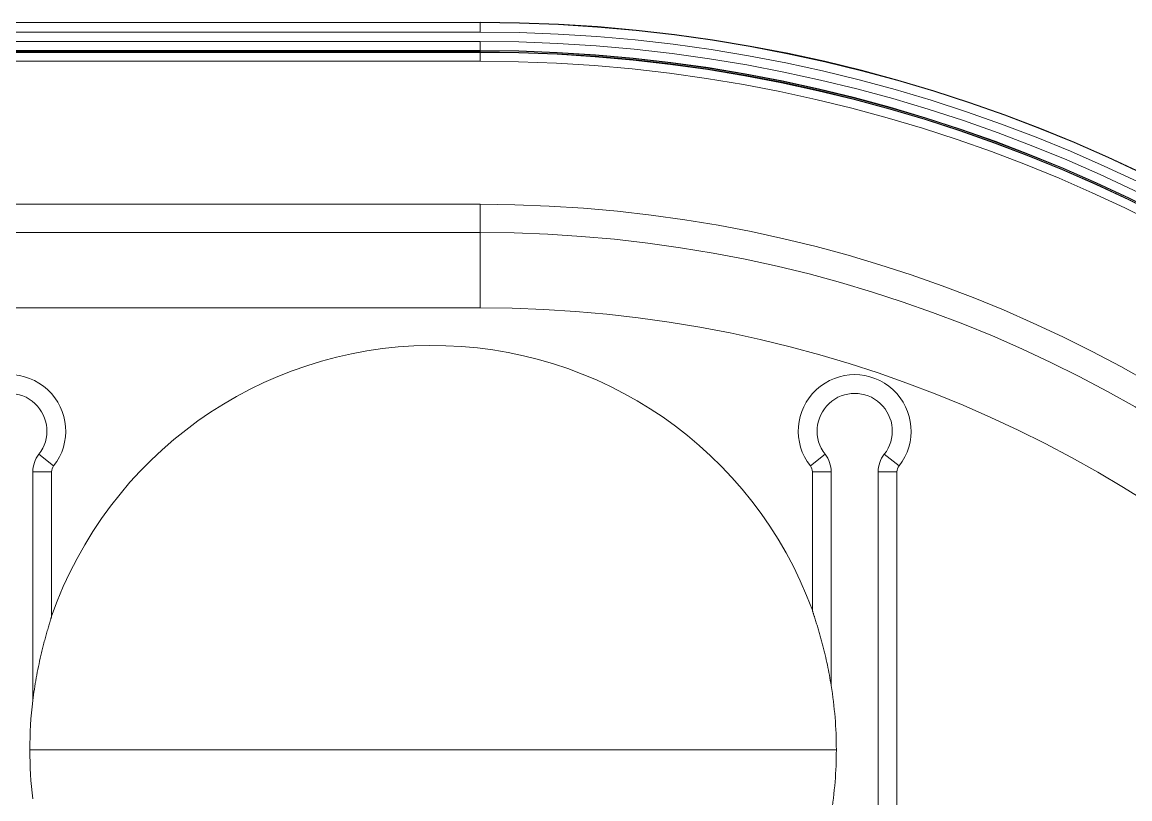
# Model space of a CAD drawing. Header units: millimetres. Extents: x 409 to 2276, y 1039 to 1674.
# Drawn here: x 1726.3 to 1785.2, y 1504.6 to 1545.8 of the extents above; entities that cross this region are included whole.
import ezdxf

# ---------------------------------------------------------------- set-up
doc = ezdxf.new("R2010")
doc.units = ezdxf.units.MM
doc.layers.add('粗实线层', color=7, linetype='Continuous', lineweight=35)

msp = doc.modelspace()

# ---------------------------------------------------------------- linework, layer by layer
at = {"layer": '粗实线层', "lineweight": 20}
for p, q in [((1750.626, 1545.818), (1610.626, 1545.818)), ((1750.626, 1545.318), (1750.626, 1545.818)), ((1750.626, 1545.318), (1610.626, 1545.318)), ((1610.626, 1544.819), (1750.626, 1544.819)), ((1750.626, 1544.819), (1750.626, 1544.32)), ((1750.626, 1544.345), (1610.626, 1544.345)), ((1610.626, 1544.32), (1750.626, 1544.32)), ((1610.626, 1544.265), (1750.626, 1544.265)), ((1610.626, 1544.24), (1750.626, 1544.24)), ((1750.626, 1544.265), (1750.626, 1544.32)), ((1750.626, 1543.765), (1750.626, 1544.265)), ((1610.626, 1543.765), (1750.626, 1543.765)), ((1610.626, 1536.161), (1750.626, 1536.161)), ((1750.626, 1534.661), (1750.626, 1536.161)), ((1750.626, 1534.661), (1610.626, 1534.661)), ((1750.626, 1534.661), (1610.626, 1534.661)), ((1750.626, 1530.661), (1750.626, 1534.661)), ((1750.626, 1530.661), (1610.626, 1530.661)), ((1727.16, 1522.868), (1727.945, 1522.249)), ((1768.979, 1522.868), (1768.193, 1522.249)), ((1772.122, 1522.868), (1772.907, 1522.249)), ((1726.838, 1521.94), (1727.838, 1521.94)), ((1726.838, 1509.772), (1726.838, 1521.94)), ((1727.838, 1514.26), (1727.838, 1521.94)), ((1769.3, 1521.94), (1768.3, 1521.94)), ((1768.3, 1521.94), (1768.3, 1514.579)), ((1769.3, 1521.94), (1769.3, 1510.577)), ((1771.8, 1488.56), (1771.8, 1521.94)), ((1771.8, 1521.94), (1772.8, 1521.94)), ((1772.8, 1488.56), (1772.8, 1521.94)), ((1726.679, 1507.161), (1748.126, 1507.161)), ((1769.574, 1507.161), (1748.126, 1507.161))]:
    msp.add_line(p, q, dxfattribs=at)
for centre, radius, start, end in [((1750.626, 1464.661), 81.183, 0, 90), ((1750.626, 1464.661), 81.157, 0, 90), ((1750.626, 1464.661), 80.657, 0, 90), ((1750.626, 1464.661), 80.158, 0, 90), ((1750.626, 1464.661), 79.683, 0, 90), ((1750.626, 1464.661), 79.659, 0, 90), ((1750.626, 1464.661), 79.603, 0, 90), ((1750.626, 1464.661), 79.579, 0, 90), ((1750.626, 1464.661), 79.104, 0, 90), ((1750.626, 1464.661), 71.5, 0, 90), ((1750.626, 1464.661), 70, 0, 90), ((1750.626, 1464.661), 70, 360, 90), ((1750.626, 1464.661), 66, 0, 90), ((1748.126, 1507.161), 21.494, 20.18728, 160.71511), ((1725.588, 1524.105), 3, 321.78679, 218.21321), ((1770.55, 1524.105), 3, 321.78679, 218.21321), ((1725.588, 1524.105), 2, 321.78679, 218.21321), ((1770.55, 1524.105), 2, 321.78679, 218.21321), ((1728.338, 1521.94), 1.5, 141.78679, 180), ((1767.8, 1521.94), 1.5, 0, 38.21321), ((1773.3, 1521.94), 1.5, 141.78679, 180), ((1728.338, 1521.94), 0.5, 141.78679, 180), ((1767.8, 1521.94), 0.5, 0, 38.21321), ((1773.3, 1521.94), 0.5, 141.78679, 180), ((1748.126, 1507.161), 21.448, 0, 9.16525), ((1748.126, 1507.161), 21.448, 173.00793, 180), ((1748.126, 1507.161), 21.448, 180, 186.99207), ((1748.126, 1507.161), 21.448, 350.83475, 0)]:
    msp.add_arc(centre, radius, start, end, dxfattribs=at)
for points, knots in [([(1727.838, 1514.26), (1727.838, 1514.258), (1727.837, 1514.253), (1727.834, 1514.242), (1727.833, 1514.238), (1727.83, 1514.228), (1727.829, 1514.222), (1727.824, 1514.204), (1727.82, 1514.191), (1727.813, 1514.168), (1727.811, 1514.16), (1727.806, 1514.144), (1727.803, 1514.135), (1727.795, 1514.109), (1727.79, 1514.091), (1727.778, 1514.053), (1727.772, 1514.033), (1727.76, 1513.993), (1727.754, 1513.973), (1727.741, 1513.931), (1727.735, 1513.91), (1727.715, 1513.845), (1727.702, 1513.801), (1727.675, 1513.711), (1727.662, 1513.666), (1727.621, 1513.529), (1727.594, 1513.435), (1727.554, 1513.293), (1727.541, 1513.246), (1727.514, 1513.15), (1727.501, 1513.101), (1727.461, 1512.956), (1727.436, 1512.858), (1727.385, 1512.663), (1727.36, 1512.566), (1727.312, 1512.37), (1727.289, 1512.271), (1727.22, 1511.976), (1727.176, 1511.778), (1727.095, 1511.381), (1727.056, 1511.181), (1726.985, 1510.781), (1726.952, 1510.58), (1726.891, 1510.177), (1726.863, 1509.975), (1726.838, 1509.772)], [0, 0, 0, 0, 0.015625, 0.015625, 0.023437, 0.023437, 0.03125, 0.03125, 0.046875, 0.046875, 0.054687, 0.054687, 0.0625, 0.0625, 0.078125, 0.078125, 0.09375, 0.09375, 0.109375, 0.109375, 0.125, 0.125, 0.15625, 0.15625, 0.1875, 0.1875, 0.25, 0.25, 0.28125, 0.28125, 0.3125, 0.3125, 0.375, 0.375, 0.4375, 0.4375, 0.5, 0.5, 0.625, 0.625, 0.75, 0.75, 0.875, 0.875, 1, 1, 1, 1]), ([(1769.3, 1510.577), (1769.271, 1510.76), (1769.239, 1510.942), (1769.171, 1511.306), (1769.135, 1511.487), (1769.058, 1511.848), (1769.018, 1512.028), (1768.954, 1512.297), (1768.933, 1512.387), (1768.888, 1512.565), (1768.866, 1512.655), (1768.819, 1512.832), (1768.796, 1512.921), (1768.748, 1513.097), (1768.723, 1513.185), (1768.674, 1513.359), (1768.649, 1513.446), (1768.611, 1513.575), (1768.598, 1513.618), (1768.573, 1513.703), (1768.56, 1513.745), (1768.521, 1513.871), (1768.496, 1513.954), (1768.458, 1514.075), (1768.445, 1514.114), (1768.427, 1514.173), (1768.421, 1514.192), (1768.408, 1514.231), (1768.402, 1514.25), (1768.385, 1514.305), (1768.373, 1514.341), (1768.357, 1514.392), (1768.351, 1514.409), (1768.341, 1514.441), (1768.336, 1514.456), (1768.327, 1514.485), (1768.323, 1514.498), (1768.317, 1514.517), (1768.316, 1514.522), (1768.312, 1514.534), (1768.311, 1514.539), (1768.306, 1514.553), (1768.304, 1514.561), (1768.301, 1514.573), (1768.3, 1514.577), (1768.3, 1514.579)], [0, 0, 0, 0, 0.125, 0.125, 0.25, 0.25, 0.375, 0.375, 0.4375, 0.4375, 0.5, 0.5, 0.5625, 0.5625, 0.625, 0.625, 0.6875, 0.6875, 0.71875, 0.71875, 0.75, 0.75, 0.8125, 0.8125, 0.84375, 0.84375, 0.859375, 0.859375, 0.875, 0.875, 0.90625, 0.90625, 0.921875, 0.921875, 0.9375, 0.9375, 0.953125, 0.953125, 0.960938, 0.960938, 0.96875, 0.96875, 0.984375, 0.984375, 1, 1, 1, 1])]:
    msp.add_open_spline(points, degree=3, knots=knots, dxfattribs=at)

doc.saveas('drawing.dxf')
